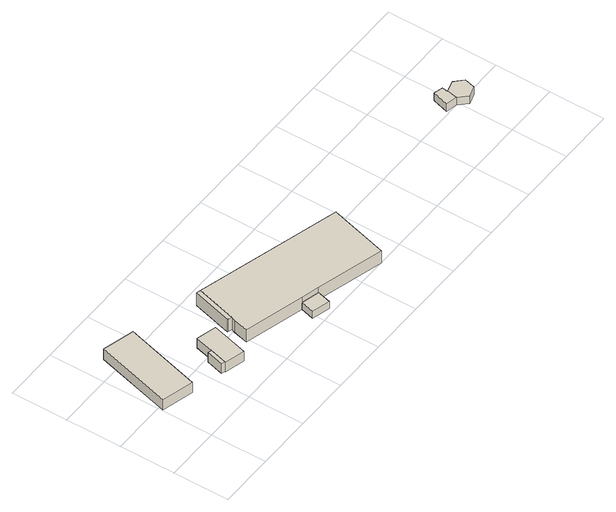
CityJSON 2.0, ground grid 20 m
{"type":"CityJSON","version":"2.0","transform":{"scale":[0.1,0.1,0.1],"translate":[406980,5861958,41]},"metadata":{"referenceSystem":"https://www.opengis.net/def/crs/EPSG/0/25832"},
"CityObjects":{
"building1":{"type":"Building","attributes":{"Gemeindeschluessel":"03454033","AbsoluteHoehe":"41.214","MittlereTraufHoehe":"45.064","Firsthoehe":"46.103","function":"31001_2000","roofType":"3100","measuredHeight":4.89},"address":[{"country":"Germany","locality":"Lorup"}],"geometry":[{"type":"MultiSurface","lod":"1","boundaries":[[[0,1,2,3]],[[4,5,6,7]],[[4,7,3,2]],[[5,4,2,1]],[[6,5,1,0]],[[7,6,0,3]]]}]},
"building2":{"type":"Building","attributes":{"Gemeindeschluessel":"03454033","AbsoluteHoehe":"41.364","MittlereTraufHoehe":"45.379","Firsthoehe":"45.379","function":"51009_1610","roofType":"1000","measuredHeight":4.01},"address":[{"country":"Germany","locality":"Lorup"}],"geometry":[{"type":"MultiSurface","lod":"1","boundaries":[[[8,9,10,11]],[[12,13,14,15]],[[12,15,11,10]],[[13,12,10,9]],[[14,13,9,8]],[[15,14,8,11]]]}]},
"building3":{"type":"Building","attributes":{"Gemeindeschluessel":"03454033","AbsoluteHoehe":"41.292","MittlereTraufHoehe":"45.379","Firsthoehe":"45.379","function":"31001_2000","roofType":"1000","measuredHeight":4.09},"address":[{"country":"Germany","locality":"Lorup"}],"geometry":[{"type":"MultiSurface","lod":"1","boundaries":[[[16,17,18,19,10,9]],[[20,21,22,23,24,25]],[[20,25,9,10]],[[21,20,10,19]],[[22,21,19,18]],[[23,22,18,17]],[[24,23,17,16]],[[25,24,16,9]]]}]},
"building4":{"type":"Building","attributes":{"Gemeindeschluessel":"03454033","AbsoluteHoehe":"41.206","MittlereTraufHoehe":"44.064","Firsthoehe":"44.064","function":"51009_1610","roofType":"1000","measuredHeight":2.86},"address":[{"country":"Germany","locality":"Lorup"}],"geometry":[{"type":"MultiSurface","lod":"1","boundaries":[[[26,27,28,29]],[[30,31,32,33]],[[30,33,29,28]],[[31,30,28,27]],[[32,31,27,26]],[[33,32,26,29]]]}]},
"building5":{"type":"Building","attributes":{"Gemeindeschluessel":"03454033","AbsoluteHoehe":"41.069","MittlereTraufHoehe":"46.418","Firsthoehe":"46.418","function":"31001_2000","roofType":"1000","measuredHeight":5.35},"address":[{"country":"Germany","locality":"Lorup"}],"children":["building5-1"],"geometry":[{"type":"MultiSurface","lod":"1","boundaries":[[[34,35,36,37,38,39,40,41]],[[42,43,44,45,46,47,48,49]],[[42,49,41,40]],[[43,42,40,39]],[[44,43,39,38]],[[46,45,37,36]],[[47,46,36,35]],[[48,47,35,34]],[[49,48,34,41]],[[45,44,38,37]]]}]},
"building5-1":{"type":"BuildingPart","attributes":{"AbsoluteHoehe":"41.069","MittlereTraufHoehe":"46.418","Firsthoehe":"46.418","roofType":"1000","measuredHeight":5.35},"parents":["building5"],"geometry":[{"type":"MultiSurface","lod":"1","boundaries":[[[38,37,50,51,52,53]],[[54,55,56,45,44,57]],[[54,57,53,52]],[[55,54,52,51]],[[56,55,51,50]],[[45,56,50,37]],[[57,44,38,53]],[[44,45,37,38]]]}]},
"building6":{"type":"Building","attributes":{"Gemeindeschluessel":"03454033","AbsoluteHoehe":"41.354","MittlereTraufHoehe":"44.634","Firsthoehe":"44.634","function":"51009_1610","roofType":"1000","measuredHeight":3.28},"address":[{"country":"Germany","locality":"Lorup"}],"geometry":[{"type":"MultiSurface","lod":"1","boundaries":[[[58,59,60,61,62,63]],[[64,65,66,67,68,69]],[[64,69,63,62]],[[65,64,62,61]],[[66,65,61,60]],[[67,66,60,59]],[[68,67,59,58]],[[69,68,58,63]]]}]},
"building7":{"type":"Building","attributes":{"Gemeindeschluessel":"03454033","AbsoluteHoehe":"41.405","MittlereTraufHoehe":"44.634","Firsthoehe":"44.634","function":"31001_2000","roofType":"1000","measuredHeight":3.23},"address":[{"country":"Germany","locality":"Lorup"}],"geometry":[{"type":"MultiSurface","lod":"1","boundaries":[[[59,70,71,72,73,60]],[[74,75,76,77,67,66]],[[74,66,60,73]],[[75,74,73,72]],[[76,75,72,71]],[[77,76,71,70]],[[67,77,70,59]],[[66,67,59,60]]]}]}
},
"vertices":[
[79,457,46],[3,184,46],[116,153,46],[192,426,46],[116,153,2],[3,184,2],[79,457,2],[192,426,2],
[233,127,44],[247,123,44],[264,185,44],[250,189,44],[264,185,4],[247,123,4],[233,127,4],[250,189,4],
[246,121,44],[317,101,44],[353,232,44],[282,251,44],[264,185,3],[282,251,3],[353,232,3],[317,101,3],[246,121,3],[247,123,3],
[588,36,31],[652,18,31],[665,67,31],[601,84,31],[665,67,2],[652,18,2],[588,36,2],[601,84,2],
[665,67,54],[903,0,54],[961,210,54],[448,355,54],[408,210,54],[403,194,54],[389,143,54],[601,84,54],[389,143,1],[403,194,1],[408,210,1],[448,355,1],[961,210,1],[903,0,1],[665,67,1],[601,84,1],
[432,359,54],[392,216,54],[396,215,54],[395,214,54],[396,215,1],[392,216,1],[432,359,1],[395,214,1],
[1549,209,36],[1589,200,36],[1598,239,36],[1595,240,36],[1599,259,36],[1566,268,36],[1599,259,4],[1595,240,4],[1598,239,4],[1589,200,4],[1549,209,4],[1566,268,4],
[1618,171,36],[1657,182,36],[1667,222,36],[1638,250,36],[1638,250,4],[1667,222,4],[1657,182,4],[1618,171,4]
]}
